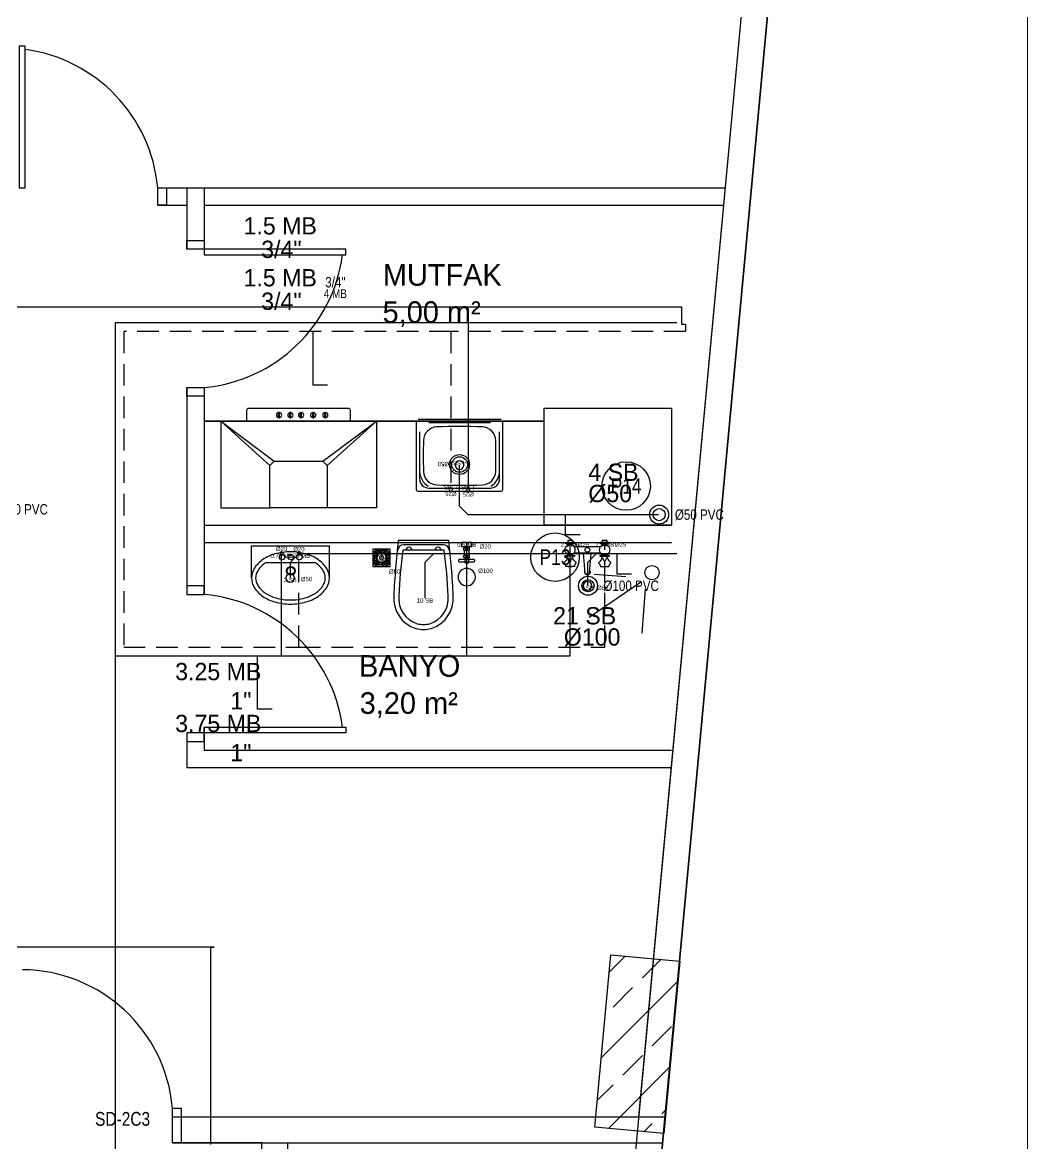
# Model space of a CAD drawing. Header units: centimetres. Extents: x 247996 to 315152, y -468471 to -440326.
# Drawn here: x 258120 to 258701, y -444081 to -443434 of the extents above; entities that cross this region are included whole.
import ezdxf
from ezdxf.enums import TextEntityAlignment as Align

# ---------------------------------------------------------------- set-up
doc = ezdxf.new("R2010")
doc.units = ezdxf.units.CM
doc.linetypes.add('0', pattern=[500, 500])
doc.linetypes.add('BASMA HATTI', pattern=[0.375, 0.25, -0.125])
for name, color, linetype, lineweight in [('SCOTT-ANTED', 144, 'CONTINUOUS', 0), ('SCOTT-MTY-PISSU-BORU-TAVANDAN', 6, 'PISSU HATTI', 30), ('SCOTT-MTY-PISSU-CAP', 211, 'CONTINUOUS', 30), ('SCOTT-MTY-SICAKSU-BORU', 1, 'BASMA HATTI', 30), ('SCOTT-MTY-SOGUKSU-BORU', 5, '0', 30), ('SCOTT-MTY-TEMIZSU-CAP', 101, 'CONTINUOUS', 30)]:
    doc.layers.add(name, color=color, linetype=linetype, lineweight=lineweight)
for name, color, linetype in [('SCOTT-MD-YUK-BIRIMI', 7, 'CONTINUOUS'), ('SCOTT-MKDU0', 50, 'CONTINUOUS'), ('SCOTT-MTY-PISSU-KOLON', 211, 'Continuous'), ('SCOTT-MTY-PISSU-KOLONNO', 211, 'Continuous'), ('SCOTT-MTY-SAYAC', 3, 'Continuous'), ('SCOTT-MTY-TEFRIS', 15, 'CONTINUOUS'), ('SCOTT-MTY-VANA', 1, 'Continuous'), ('SCOTT-MTY-YUK-BIRIMI', 7, 'CONTINUOUS')]:
    doc.layers.add(name, color=color, linetype=linetype)
doc.styles.add('CAP', font='wturkce.SHX', dxfattribs={"width": 0.65})
doc.styles.add('MtXpl_Comic_Sans_MS', font='comic.ttf')
doc.styles.add('MTY_CAP', font='wturkce.SHX', dxfattribs={"width": 0.65})
doc.styles.add('ROTAS', font='arial.ttf')
doc.linetypes.add('PISSU HATTI', pattern='A,0.5,0.5,["(",Standard,S=0.1,R=0,X=-0.01,Y=-0.036],-0.05', length=0.9)

# ---------------------------------------------------------------- blocks, each defined once
blk = doc.blocks.new('T-KOLON-P')
for radius in [5.5, 3.5]:
    blk.add_circle((0, 0), radius)
blk = doc.blocks.new('SUZGEC1')
at = {"layer": 'SCOTT-MTY-TEFRIS'}
blk.add_lwpolyline([(-5, -5), (-5, 5), (5, 5), (5, -5)], close=True, dxfattribs=at)
for points in [[(-4.33, 3.86), (-1.99, 1.52, 0.029484), (-2.15, 1.27), (-4.33, 2.48)], [(-2.48, 0.33), (-4.33, 0.33), (-4.33, 1.72), (-2.41, 0.65, 0.032775)], [(-3.86, 4.33), (-2.48, 4.33), (-1.27, 2.15, 0.029484), (-1.52, 1.99)], [(-0.65, 2.41, -0.032775), (-0.33, 2.48), (-0.33, 4.33), (-1.72, 4.33)], [(0.33, 2.48), (0.33, 4.33), (1.72, 4.33), (0.65, 2.41, 0.032775)], [(1.27, 2.15), (2.48, 4.33), (3.86, 4.33), (1.52, 1.99, 0.029484)], [(4.33, 3.86), (1.99, 1.52, -0.029484), (2.15, 1.27), (4.33, 2.48)], [(4.33, 0.33), (4.33, 1.72), (2.41, 0.65, -0.032775), (2.48, 0.33)], [(-2.48, -0.33), (-4.33, -0.33), (-4.33, -1.72), (-2.41, -0.65, -0.032775)], [(-4.33, -3.86), (-1.99, -1.52, -0.029484), (-2.15, -1.27), (-4.33, -2.48)], [(-3.86, -4.33), (-2.48, -4.33), (-1.27, -2.15, -0.029484), (-1.52, -1.99)], [(-0.33, -4.33), (-1.72, -4.33), (-0.65, -2.41, 0.032775), (-0.33, -2.48)], [(0.33, -2.48), (0.33, -4.33), (1.72, -4.33), (0.65, -2.41, -0.032775)], [(2.48, -4.33), (1.27, -2.15, 0.029484), (1.52, -1.99), (3.86, -4.33)], [(4.33, -2.48), (4.33, -3.86), (1.99, -1.52, 0.029484), (2.15, -1.27)], [(4.33, -0.33), (4.33, -1.72), (2.41, -0.65, 0.032775), (2.48, -0.33)]]:
    blk.add_lwpolyline(points, format="xyb", close=True, dxfattribs=at)
blk.add_circle((0, 0), 1.25, dxfattribs=at)
at = {"layer": 'SCOTT-MD-YUK-BIRIMI', "color": 6, "style": 'CAP'}
blk.add_attdef('PSCP', (4.29, 6.72), '', height=2.5, dxfattribs=at)
blk.add_attdef('PS', text='', height=2.5, dxfattribs=at).set_placement((0, 0), align=Align.CENTER)
blk = doc.blocks.new('EVIYE1')
at = {"layer": 'SCOTT-MTY-TEFRIS', "color": 6}
blk.add_circle((0, 15), 2.5, dxfattribs=at)
at = {"layer": 'SCOTT-MTY-TEFRIS', "color": 3, "ltscale": 10}
blk.add_circle((-5, 1), 1, dxfattribs=at)
at = {"layer": 'SCOTT-MTY-TEFRIS', "color": 1, "ltscale": 10}
blk.add_circle((5, 1), 1, dxfattribs=at)
at = {"layer": 'SCOTT-MD-YUK-BIRIMI', "color": 6, "style": 'CAP'}
blk.add_attdef('PS', text='', height=2.5, dxfattribs=at).set_placement((0, 15), align=Align.CENTER)
blk.add_attdef('PSCP', (6.08, 14.48), '', height=2.5, dxfattribs=at)
at = {"layer": 'SCOTT-MD-YUK-BIRIMI', "color": 3, "style": 'CAP'}
for tag, p in [('SO', (-5, 1)), ('SOCP', (-5, -2.99))]:
    blk.add_attdef(tag, text='', height=2.5, dxfattribs=at).set_placement(p, align=Align.CENTER)
at = {"layer": 'SCOTT-MD-YUK-BIRIMI', "color": 1, "style": 'CAP'}
for tag, p in [('SC', (5, 1)), ('SCCP', (5, -2.8))]:
    blk.add_attdef(tag, text='', height=2.5, dxfattribs=at).set_placement(p, align=Align.CENTER)
blk = doc.blocks.new('KLOZET1')
at = {"layer": 'SCOTT-MTY-TEFRIS', "color": 15}
blk.add_lwpolyline([(-3.88, 11.44, 0.414214), (-4.52, 10.8), (-4.52, 10.3, 0.414214), (-3.88, 9.66), (3.88, 9.66, 0.414214), (4.52, 10.3), (4.52, 10.8, 0.414214), (3.88, 11.44)], format="xyb", close=True, dxfattribs=at)
for points in [[(-1.61, 8.64), (-1.61, 7.54)], [(-1.21, 7.21), (-1.21, 4.8)], [(1.13, 8.88), (-1.06, 8.88)], [(-1.06, 7.3), (1.13, 7.3)], [(-0.51, 8.64), (-0.51, 7.54)], [(0.58, 8.64), (0.58, 7.54)], [(1.28, 4.8), (1.28, 5.24), (1.28, 7.21)], [(1.68, 8.64), (1.68, 7.54)], [(-1.61, 4.45), (-1.61, 3.35)], [(-1.35, 3.17), (-1.35, 2.32), (1.42, 2.32), (1.42, 3.17)], [(1.13, 4.69), (-1.06, 4.69)], [(-1.06, 3.11), (1.13, 3.11)], [(-0.51, 4.45), (-0.51, 3.35)], [(0.58, 4.45), (0.58, 3.35)], [(1.68, 4.45), (1.68, 3.35)]]:
    blk.add_lwpolyline(points, dxfattribs=at)
at = {"layer": 'SCOTT-MTY-TEFRIS', "color": 15, "elevation": 0}
for points in [[(-1, 10.3), (-1, 10.8, -0.414214), (-0.36, 11.44)], [(1, 10.3), (1, 10.8, 0.414214), (0.36, 11.44)]]:
    blk.add_lwpolyline(points, format="xyb", dxfattribs=at)
at = {"layer": 'SCOTT-MTY-TEFRIS', "color": 15}
for points in [[(-0.76, 11.45), (0.76, 11.45), (0.76, 11.98), (-0.76, 11.98)], [(-0.76, 8.88), (0.76, 8.88), (0.76, 9.66), (-0.76, 9.66)], [(3, 0), (-3, 0), (-3, 2.32), (3, 2.32)]]:
    blk.add_lwpolyline(points, close=True, dxfattribs=at)
at = {"layer": 'SCOTT-MTY-TEFRIS', "color": 6}
blk.add_circle((0, 20), 5, dxfattribs=at)
at = {"layer": 'SCOTT-MTY-TEFRIS', "color": 15}
for centre, radius, start, end in [((-1.06, 8.15), 0.734, 41.75917, 138.24096), ((-1.06, 8.03), 0.734, 221.7593, 318.24081), ((-0.36, 10.3, 0), 0.641, 179.99985, 270.00006), ((0.04, 8.15), 0.734, 41.75917, 138.24096), ((0.04, 8.03), 0.734, 221.7593, 318.24081), ((0.36, 10.3, 0), 0.641, 270.00006, 0), ((1.13, 8.15), 0.734, 41.75917, 138.24096), ((1.13, 8.03), 0.734, 221.7593, 318.24081), ((-1.06, 3.96), 0.734, 41.75917, 138.24096), ((-1.06, 3.84), 0.734, 221.7593, 318.24081), ((0.04, 3.96), 0.734, 41.75917, 138.24096), ((0.04, 3.84), 0.734, 221.7593, 318.24081), ((1.13, 3.96), 0.734, 41.75917, 138.24096), ((1.13, 3.84), 0.734, 221.7593, 318.24081)]:
    blk.add_arc(centre, radius, start, end, dxfattribs=at)
at = {"layer": 'SCOTT-MD-YUK-BIRIMI', "color": 6, "style": 'CAP'}
blk.add_attdef('PS', text='', height=2.5, dxfattribs=at).set_placement((0, 20), align=Align.CENTER)
blk.add_attdef('PSCP', (6.63, 15.09), '', height=2.5, dxfattribs=at)
at = {"layer": 'SCOTT-MD-YUK-BIRIMI', "color": 3, "style": 'CAP'}
blk.add_attdef('SO', text='', height=2.5, dxfattribs=at).set_placement((0, 0.13), align=Align.CENTER)
blk.add_attdef('SOCP', (7.43, 1.09), '', height=2.5, dxfattribs=at)
blk = doc.blocks.new('LAVABO1')
at = {"layer": 'SCOTT-MTY-TEFRIS', "color": 6}
blk.add_circle((0, 15), 2.5, dxfattribs=at)
at = {"layer": 'SCOTT-MTY-TEFRIS', "color": 3, "ltscale": 10}
blk.add_circle((-5, 1), 1, dxfattribs=at)
at = {"layer": 'SCOTT-MTY-TEFRIS', "color": 1, "ltscale": 10}
blk.add_circle((5, 1), 1, dxfattribs=at)
at = {"layer": 'SCOTT-MD-YUK-BIRIMI', "color": 6, "style": 'CAP'}
blk.add_attdef('PS', text='', height=2.5, dxfattribs=at).set_placement((0, 15), align=Align.CENTER)
blk.add_attdef('PSCP', (6.08, 14.48), '', height=2.5, dxfattribs=at)
at = {"layer": 'SCOTT-MD-YUK-BIRIMI', "color": 3, "style": 'CAP'}
for tag, p in [('SO', (-5, 1)), ('SOCP', (-5, -2.99))]:
    blk.add_attdef(tag, text='', height=2.5, dxfattribs=at).set_placement(p, align=Align.CENTER)
at = {"layer": 'SCOTT-MD-YUK-BIRIMI', "color": 1, "style": 'CAP'}
for tag, p in [('SC', (5, 1)), ('SCCP', (5, -2.8))]:
    blk.add_attdef(tag, text='', height=2.5, dxfattribs=at).set_placement(p, align=Align.CENTER)
blk = doc.blocks.new('DUS TEKNESI1')
at = {"layer": 'SCOTT-MTY-TEFRIS'}
for points in [[(-10, 13.89), (-10, 12.2, -0.146062), (-11.33, 8.88, 0.113221), (-13.28, 11.48, -0.416893), (-13.31, 11.96)], [(-6.69, 11.96, -0.17585), (-7.51, 13.89), (-12.49, 13.89, -0.17585), (-13.31, 11.96)], [(0, 18.37), (-0.63, 18.37, 0.391322), (-1.29, 17.76), (-2.2, 6.27)], [(0, 18.37), (0.63, 18.37, -0.391322), (1.29, 17.76), (2.2, 6.27)], [(6.69, 11.96, 0.17585), (7.51, 13.89), (12.49, 13.89, 0.17585), (13.31, 11.96)], [(10, 13.89), (10, 12.2, 0.146062), (11.33, 8.88, -0.113221), (13.28, 11.48)], [(-8.61, 6.88, -0.601952), (-8.61, 1.65), (-8.61, 0.83)], [(8.61, 6.88, 0.601952), (8.61, 1.65), (11.39, 1.65, 0.601952), (11.39, 6.88)], [(-12.77, 0.5), (-12.77, 0), (-10, 0), (-7.23, 0), (-7.23, 0.5, 0.153746), (-12.77, 0.5), (-10, 0.5), (-7.23, 0.5)], [(12.77, 0.5), (12.77, 0), (10, 0), (7.23, 0), (7.23, 0.5, -0.153746), (12.77, 0.5), (10, 0.5), (7.23, 0.5)]]:
    blk.add_lwpolyline(points, format="xyb", dxfattribs=at)
for points in [[(-12.77, 7.51), (-10, 7.51), (-7.23, 7.51), (-7.23, 8.01), (-10, 8.01), (-12.77, 8.01)], [(12.77, 7.51), (10, 7.51), (7.23, 7.51), (7.23, 8.01), (10, 8.01), (12.77, 8.01)], [(-8.61, 0), (-8.61, -1.03), (-11.39, -1.03), (-11.39, 0)], [(11.39, 0), (11.39, -1.03), (8.61, -1.03), (8.61, 0)]]:
    blk.add_lwpolyline(points, close=True, dxfattribs=at)
for points in [[(-11.64, 9.5), (-11.64, 8.01)], [(-11.39, 7.51), (-11.39, 6.88), (-8.61, 6.88)], [(-8.61, 7.51), (-8.61, 6.88)], [(-8.36, 9.5), (-8.36, 8.01)], [(8.36, 9.5), (8.36, 8.01)], [(11.39, 7.51), (11.39, 6.88), (8.61, 6.88)], [(8.61, 7.51), (8.61, 6.88)], [(11.64, 9.5), (11.64, 8.01)], [(-8.61, 1.65), (-11.39, 1.65), (-11.39, 0.83)], [(7.82, 6.27), (-7.82, 6.27)], [(-7.82, 2.27), (7.82, 2.27)], [(8.61, 1.65), (8.61, 0.83)], [(11.39, 1.65), (11.39, 0.83)]]:
    blk.add_lwpolyline(points, dxfattribs=at)
at = {"layer": 'SCOTT-MTY-TEFRIS', "color": 6}
blk.add_circle((0, 25), 2.5, dxfattribs=at)
at = {"layer": 'SCOTT-MTY-TEFRIS'}
for centre, radius, start, end in [((-9.99, 2.25), 11.85, 79.4131, 100.58675), ((0, 17.2), 1.6, 330.69749, 209.30263), ((9.99, 2.25), 11.85, 79.4131, 100.58675), ((-10, 4.27), 2.96, 117.90841, 242.09186), ((-3.77, 12.76), 6.25, 185.20803, 218.44761), ((-2.03, 5.93), 7.27, 130.25508, 156.09376), ((-6.95, 11.74), 0.344, 310.56547, 41.0891), ((6.95, 11.74), 0.344, 138.91075, 229.43465), ((2.03, 5.93), 7.27, 23.90632, 49.74465), ((3.77, 12.76), 6.25, 321.55251, 354.79208), ((13.05, 11.74), 0.344, 310.56547, 41.0891), ((0, 4.27), 1.37, 90.00021, 270.00006), ((0, 4.27), 1.37, 270.00006, 90.00021)]:
    blk.add_arc(centre, radius, start, end, dxfattribs=at)
at = {"layer": 'SCOTT-MD-YUK-BIRIMI', "color": 6, "style": 'CAP'}
blk.add_attdef('PS', text='', height=2.5, dxfattribs=at).set_placement((0, 25), align=Align.CENTER)
blk.add_attdef('PSCP', (5.6, 25), '', height=2.5, dxfattribs=at)
at = {"layer": 'SCOTT-MD-YUK-BIRIMI', "color": 3, "style": 'CAP'}
blk.add_attdef('SO', text='', height=2.5, dxfattribs=at).set_placement((-10, 0), align=Align.CENTER)
blk.add_attdef('SOCP', (-5.56, 0), '', height=2.5, dxfattribs=at)
at = {"layer": 'SCOTT-MD-YUK-BIRIMI', "color": 1, "style": 'CAP'}
blk.add_attdef('SC', text='', height=2.5, dxfattribs=at).set_placement((10, 0), align=Align.CENTER)
blk.add_attdef('SCCP', (15.92, 0), '', height=2.5, dxfattribs=at)
blk = doc.blocks.new('MTY-PIS SU CAP SB')
at = {"layer": 'SCOTT-MTY-PISSU-CAP'}
for p, q in [((0.833, 1.167), (0, 1.167)), ((0, 1.167), (0, 0))]:
    blk.add_line(p, q, dxfattribs=at)
at = {"layer": 'SCOTT-MTY-PISSU-CAP', "style": 'MTY_CAP', "width": 0.65}
blk.add_attdef('PSCP', text='', height=1, dxfattribs=at).set_placement((0.833, 1.79), align=Align.MIDDLE_LEFT)
at = {"layer": 'SCOTT-MTY-YUK-BIRIMI', "color": 211, "style": 'MTY_CAP', "width": 0.65}
blk.add_attdef('PS', text='', height=1, dxfattribs=at).set_placement((0.833, 0.566), align=Align.MIDDLE_LEFT)
blk = doc.blocks.new('MTY-TEMIZ SU CAP MB')
at = {"layer": 'SCOTT-MTY-TEMIZSU-CAP'}
for p, q in [((0.833, 3.096), (0, 3.096)), ((0, 3.096), (0, 0))]:
    blk.add_line(p, q, dxfattribs=at)
at = {"layer": 'SCOTT-MTY-TEMIZSU-CAP', "style": 'MTY_CAP', "width": 0.65}
for tag, p in [('SOCP', (0.833, 5.417)), ('SCCP', (0.833, 2.417))]:
    blk.add_attdef(tag, text='', height=1, dxfattribs=at).set_placement(p, align=Align.MIDDLE_LEFT)
at = {"layer": 'SCOTT-MTY-YUK-BIRIMI', "color": 101, "style": 'MTY_CAP', "width": 0.65}
for tag, p in [('SO', (0.833, 3.917)), ('SC', (0.833, 0.917))]:
    blk.add_attdef(tag, text='', height=1, dxfattribs=at).set_placement(p, align=Align.MIDDLE_LEFT)

msp = doc.modelspace()

# ---------------------------------------------------------------- linework, layer by layer
at = {"layer": 'SCOTT-ANTED'}
msp.add_line((258701.02, -440326.55), (258701.02, -447826.55), dxfattribs=at)
at = {"layer": 'SCOTT-MKDU0', "color": 8, "ltscale": 0.03}
for p, q in [((258188.47, -447327.49), (258575.71, -443160.12)), ((258575.71, -443160.12), (258188.47, -447327.49)), ((258461.14, -444230.95), (258560.7, -443159.51)), ((258476.47, -444065.95), (258560.7, -443159.51)), ((258198.35, -443529.07), (258225.23, -443529.07)), ((258215.23, -443529.07), (258215.23, -443564.54)), ((258225.23, -443529.07), (258225.23, -443567.85)), ((258225.23, -443529.2), (258526.35, -443529.2)), ((258198.35, -443539.07), (258215.23, -443539.07)), ((258225.23, -443539.2), (258525.42, -443539.2)), ((258215.23, -443644.54), (258215.23, -443764.07)), ((258225.23, -443644.54), (258225.23, -443764.07)), ((258249.71, -443657.76), (258249.71, -443664.06)), ((258308.71, -443656.76), (258250.71, -443656.76)), ((258268.17, -443659.44), (258268.17, -443658.92)), ((258268.79, -443658.92), (258268.17, -443658.92)), ((258268.17, -443662.01), (258268.17, -443659.44)), ((258268.17, -443662.01), (258268.79, -443662.01)), ((258268.79, -443659.44), (258268.79, -443658.92)), ((258268.79, -443662.01), (258268.79, -443659.44)), ((258274.76, -443659.44), (258274.76, -443658.92)), ((258275.37, -443658.92), (258274.76, -443658.92)), ((258274.76, -443662.01), (258274.76, -443659.44)), ((258274.76, -443662.01), (258275.37, -443662.01)), ((258275.37, -443659.44), (258275.37, -443658.92)), ((258275.37, -443662.01), (258275.37, -443659.44)), ((258280.91, -443659.44), (258280.91, -443658.92)), ((258280.91, -443658.92), (258281.52, -443658.92)), ((258280.91, -443662.01), (258280.91, -443659.44)), ((258280.91, -443662.01), (258281.52, -443662.01)), ((258281.52, -443659.44), (258281.52, -443658.92)), ((258281.52, -443662.01), (258281.52, -443659.44)), ((258287.9, -443658.92), (258288.52, -443658.92)), ((258287.9, -443659.44), (258287.9, -443658.94)), ((258287.9, -443662.01), (258287.9, -443659.44)), ((258287.9, -443662.01), (258288.52, -443662.01)), ((258288.52, -443659.44), (258288.52, -443658.92)), ((258288.52, -443662.01), (258288.52, -443659.44)), ((258294.89, -443658.92), (258295.51, -443658.92)), ((258294.89, -443659.44), (258294.89, -443658.94)), ((258294.89, -443662.01), (258294.89, -443659.44)), ((258294.89, -443662.01), (258295.51, -443662.01)), ((258295.51, -443659.44), (258295.51, -443658.92)), ((258295.51, -443662.01), (258295.51, -443659.44)), ((258309.71, -443664.06), (258309.71, -443657.76)), ((258421.62, -443724.07), (258421.62, -443656.39)), ((258421.62, -443656.39), (258495.23, -443656.39)), ((258495.23, -443656.39), (258495.23, -443724.07)), ((258225.23, -443664.07), (258421.62, -443664.07)), ((258421.62, -443664.07), (258225.23, -443664.07)), ((258421.62, -443664.07), (258225.23, -443664.07)), ((258263.23, -443689.56), (258234.73, -443664.06)), ((258234.73, -443664.06), (258265.73, -443687.06)), ((258324.73, -443664.06), (258234.73, -443664.06)), ((258234.73, -443664.06), (258234.73, -443714.06)), ((258293.73, -443687.06), (258324.73, -443664.06)), ((258324.73, -443664.06), (258296.23, -443689.56)), ((258324.73, -443664.06), (258324.73, -443714.06)), ((258347.78, -443664.05), (258347.78, -443703.48)), ((258396.78, -443663.05), (258348.78, -443663.05)), ((258390.63, -443664.9), (258354.93, -443664.9)), ((258397.78, -443703.48), (258397.78, -443664.05)), ((258349.63, -443670.2), (258349.63, -443697.33)), ((258395.93, -443697.33), (258395.93, -443670.2)), ((258348.78, -443704.48), (258396.78, -443704.48)), ((258354.93, -443702.63), (258390.63, -443702.63)), ((258234.73, -443714.06), (258263.23, -443714.06)), ((258324.73, -443714.06), (258296.23, -443714.06)), ((258225.23, -443724.07), (258495.23, -443724.07)), ((258495.23, -443724.07), (258421.62, -443724.07)), ((258225.23, -443734.07), (258495.23, -443734.07)), ((258252.55, -443735.96), (258297.58, -443735.96)), ((258252.55, -443754.62), (258252.55, -443735.96)), ((258297.58, -443754.62), (258297.58, -443735.96)), ((258225.23, -443744.07), (258225.23, -443764.07)), ((258261.02, -443745.59), (258289.12, -443745.59)), ((258468.85, -443754.01), (258450.47, -443752.6)), ((258477.27, -443757.26), (258447.69, -443777.47)), ((258480.05, -443761.16), (258478.1, -443786.53)), ((258225.23, -443840.76), (258225.23, -443854.07)), ((258225.23, -443840.76), (258225.23, -443854.07)), ((258215.23, -443844.07), (258215.23, -443864.07)), ((258225.23, -443854.07), (258495.23, -443854.07)), ((258215.23, -443864.07), (258495.23, -443864.07)), ((258450.95, -444071.99), (258460.2, -443972.41)), ((258459.27, -443982.41), (258468.5, -443973.19)), ((258460.2, -443972.41), (258500.03, -443976.12)), ((258478.41, -443985.73), (258489.04, -443975.09)), ((258500.03, -443976.12), (258490.78, -444075.69)), ((258454.67, -444031.92), (258498.96, -443987.63)), ((258461.57, -444002.56), (258472.8, -443991.34)), ((258484.02, -444025.01), (258495.25, -444013.79)), ((258467.18, -444041.85), (258478.41, -444030.63)), ((258458.77, -444072.71), (258494.36, -444037.13)), ((258452.37, -444056.67), (258461.57, -444047.47)), ((258489.63, -444064.3), (258492.06, -444061.88)), ((258206.85, -444065.95), (258491.54, -444065.95)), ((258206.85, -444065.95), (258476.47, -444065.95)), ((258479.32, -444074.62), (258484.02, -444069.92)), ((258490.78, -444075.69), (258450.95, -444071.99)), ((258206.85, -444080.95), (258490.15, -444080.95)), ((258258.6, -444080.95), (258206.85, -444080.95)), ((258258.6, -444098.04), (258258.6, -444080.95)), ((258258.6, -444230.95), (258258.6, -444080.95)), ((258273.6, -444093.04), (258273.6, -444080.95))]:
    msp.add_line(p, q, dxfattribs=at)
for points in [[(258118.35, -443529.07), (258121.66, -443529.07), (258121.66, -443447.21), (258118.35, -443447.21)], [(258225.23, -443564.54), (258225.23, -443567.85), (258307.1, -443567.85), (258307.1, -443564.54)], [(258225.23, -443844.07), (258225.23, -443840.76), (258307.1, -443840.76), (258307.1, -443844.07)]]:
    msp.add_lwpolyline(points, close=True, dxfattribs=at)
for points in [[(258203.35, -443539.07), (258198.35, -443539.07), (258198.35, -443529.07), (258203.35, -443529.07), (258203.35, -443539.07)], [(258215.23, -443564.54), (258215.23, -443559.54), (258225.23, -443559.54), (258225.23, -443564.54), (258215.23, -443564.54)], [(258215.23, -443649.54), (258215.23, -443644.54), (258225.23, -443644.54), (258225.23, -443649.54), (258215.23, -443649.54)], [(258215.23, -443759.07), (258215.23, -443764.07), (258225.23, -443764.07), (258225.23, -443759.07), (258215.23, -443759.07)], [(258215.23, -443844.07), (258215.23, -443849.07), (258225.23, -443849.07), (258225.23, -443844.07), (258215.23, -443844.07)], [(258211.85, -444080.95), (258206.85, -444080.95), (258206.85, -444060.95), (258211.85, -444060.95), (258211.85, -444080.95)], [(258211.85, -444080.95), (258206.85, -444080.95), (258206.85, -444060.95), (258211.85, -444060.95), (258211.85, -444080.95)], [(258211.85, -444080.95), (258206.85, -444080.95), (258206.85, -444060.95), (258211.85, -444060.95), (258211.85, -444080.95)]]:
    msp.add_lwpolyline(points, dxfattribs=at)
for points in [[(258337.35, -443733.04, 0.01664), (258334.74, -443764.87, 0.351622), (258347.52, -443783.79, 0.068714), (258351.94, -443784.4, 0.068714), (258356.37, -443783.79, 0.351622), (258369.15, -443764.87, 0.01664), (258366.53, -443733.04)], [(258339.92, -443738.6, 0.016866), (258337.61, -443765.06, 0.351778), (258348.34, -443781.03, 0.068022), (258351.94, -443781.52, 0.068022), (258355.55, -443781.03, 0.351778), (258366.27, -443765.06, 0.016866), (258363.96, -443738.6)]]:
    msp.add_lwpolyline(points, format="xyb", close=True, dxfattribs=at)
msp.add_lwpolyline([(258366.81, -443738.49, 0.389191), (258363.47, -443735.41), (258351.94, -443735.41), (258340.42, -443735.41, 0.389191), (258337.07, -443738.49, 0.389191)], format="xyb", dxfattribs=at)
for centre, radius in [((258270.22, -443742.56), 1.56), ((258275.26, -443742.56), 1.56), ((258280.18, -443742.56), 1.56), ((258275.32, -443750.5), 2.52), ((258275.32, -443750.5), 2.12), ((258483.97, -443751.51, 51), 4.14)]:
    msp.add_circle(centre, radius, dxfattribs=at)
for centre, radius, start, end in [((258109.78, -443537.3), 88.95, 5.30809, 82.32526), ((258217.01, -443555.97), 88.95, 275.30809, 352.32526), ((258250.71, -443657.76), 1, 90, 180), ((258268.45, -443660.45), 1.54, 100.53795, 259.42462), ((258268.45, -443660.45), 1.54, 282.62331, 77.3765), ((258275.04, -443660.45), 1.54, 100.53795, 259.42462), ((258275.04, -443660.45), 1.54, 282.62331, 77.3765), ((258281.19, -443660.45), 1.54, 100.53795, 259.42462), ((258281.19, -443660.45), 1.54, 282.62331, 77.3765), ((258288.18, -443660.45), 1.54, 100.53795, 259.42462), ((258288.18, -443660.45), 1.54, 282.62331, 77.3765), ((258295.18, -443660.45), 1.54, 100.53795, 259.42462), ((258295.18, -443660.45), 1.54, 282.62331, 77.3765), ((258308.71, -443657.76), 1, 0, 90), ((258275.07, -443772.99), 33.47, 90, 105.51757), ((258275.07, -443772.99), 33.47, 74.48243, 90), ((258343.64, -443738.6), 1.78, 0, 180), ((258360.25, -443738.6), 1.78, 0, 180), ((258268.72, -443758.22), 17.19, 123.83466, 148.28659), ((258268.72, -443758.22), 14.8, 121.37674, 148.28659), ((258272.55, -443763.94), 24.08, 105.51757, 123.83466), ((258277.58, -443763.94), 24.08, 56.16534, 74.48243), ((258281.41, -443758.22), 14.8, 31.71341, 58.62326), ((258281.41, -443758.22), 17.19, 31.71341, 56.16534), ((258262.88, -443754.62), 10.33, 148.28659, 180), ((258262.88, -443754.62), 7.93, 148.28659, 180), ((258287.25, -443754.62), 7.93, 0, 31.71341), ((258287.25, -443754.62), 10.33, 0, 31.71341), ((258262.88, -443754.62), 10.33, 180, 211.71341), ((258262.88, -443754.62), 7.93, 180, 211.71341), ((258268.72, -443751.01), 14.8, 211.71341, 236.16534), ((258281.41, -443751.01), 14.8, 303.83466, 328.28659), ((258287.25, -443754.62), 7.93, 328.28659, 0), ((258287.25, -443754.62), 10.33, 328.28659, 0), ((258217.01, -443852.64), 88.95, 7.67474, 84.69191), ((258268.72, -443751.01), 17.19, 211.71341, 236.16534), ((258272.55, -443745.29), 24.08, 236.16534, 254.48243), ((258272.55, -443745.29), 21.68, 236.16534, 254.48243), ((258277.58, -443745.29), 21.68, 285.51757, 303.83466), ((258277.58, -443745.29), 24.08, 285.51757, 303.83466), ((258281.41, -443751.01), 17.19, 303.83466, 328.28659), ((258275.07, -443736.24), 33.47, 254.48243, 270), ((258275.07, -443736.24), 31.07, 254.48243, 270), ((258275.07, -443736.24), 31.07, 270, 285.51757), ((258275.07, -443736.24), 33.47, 270, 285.51757), ((258119.6, -444068.61), 87.59, 5.01909, 89.63134), ((258119.6, -444068.61), 87.59, 5.01909, 89.63134), ((258119.6, -444068.61), 87.59, 5.01909, 89.63134)]:
    msp.add_arc(centre, radius, start, end, dxfattribs=at)
for centre, major_axis, start_param, end_param in [((258359.9, -443675.31), (5.66, -5.66), 2.395934, 3.900021), ((258372.78, -443999.3), (332.25, 0), 1.531058, 1.610536), ((258385.66, -443675.31), (5.66, -5.66), 0.812368, 2.316455), ((258684.03, -443684.05), (-234.94, -234.94), 5.470817, 5.524757), ((258061.53, -443684.05), (234.94, -234.94), 0.758428, 0.812368), ((258372.78, -443689.05), (-4.07, -4.07), 3.926991, 10.210176), ((258372.78, -443689.05), (-3.18, -3.18), 3.926991, 10.210176), ((258359.78, -443692.81), (-7.14, -7.14), 5.524757, 6.541187), ((258359.9, -443692.8), (-5.66, -5.66), 5.524757, 7.028844), ((258385.66, -443692.8), (-5.66, -5.66), 0.825137, 2.329224), ((258385.79, -443692.81), (7.14, -7.14), -0.258001, 0.758428), ((258354.93, -443697.33), (-3.75, -3.75), 5.497787, 7.068583), ((258372.78, -443368.8), (332.25, 0), 4.67265, 4.752129), ((258390.63, -443697.33), (3.75, -3.75), -0.785398, 0.785398), ((258348.78, -443703.48), (0.707, -0.707), 3.926991, 5.497787), ((258396.78, -443703.48), (0.707, -0.707), -0.785398, 0.785398)]:
    msp.add_ellipse(centre, major_axis=major_axis, ratio=1, start_param=start_param, end_param=end_param, dxfattribs=at)
at = {"layer": 'SCOTT-MKDU0', "color": 8, "ltscale": 0.03, "invisible_edges": 4}
for points in [[(258265.73, -443687.06), (258293.73, -443687.06), (258296.23, -443689.56), (258263.23, -443689.56)], [(258296.23, -443714.06), (258263.23, -443714.06), (258263.23, -443689.56), (258296.23, -443689.56)]]:
    msp.add_3dface(points, dxfattribs=at)
at = {"layer": 'SCOTT-MTY-PISSU-BORU-TAVANDAN', "ltscale": 50}
for points in [[(258377.77, -443718.03), (258372.77, -443713.03), (258372.77, -443689.48)], [(258487.71, -443718.03), (258377.77, -443718.03)], [(258279.95, -443740.74), (258274.95, -443745.74), (258274.95, -443754.52)], [(258327.74, -443740.74), (258279.95, -443740.74)], [(258327.74, -443740.74), (258327.74, -443742.93)], [(258357.8, -443740.74), (258327.74, -443740.74)], [(258357.8, -443740.74), (258352.8, -443745.74), (258352.8, -443766.36)], [(258451.66, -443740.74), (258357.8, -443740.74)], [(258451.66, -443740.74), (258446.66, -443745.74), (258446.66, -443759.07)], [(258498.4, -443740.74), (258451.66, -443740.74)]]:
    msp.add_lwpolyline(points, dxfattribs=at)
at = {"layer": 'SCOTT-MTY-PISSU-KOLONNO'}
for centre in [(258469.04, -443701.47), (258427.94, -443742.57)]:
    msp.add_circle(centre, 14, dxfattribs=at)
at = {"layer": 'SCOTT-MTY-SICAKSU-BORU', "ltscale": 50}
for p, q in [((258178.68, -443612.21), (258178.68, -443794.52)), ((258367.77, -443612.21), (258178.68, -443612.21)), ((258503.33, -443612.21), (258367.77, -443612.21)), ((258178.68, -443794.52), (258279.95, -443794.52)), ((258279.95, -443794.52), (258456.66, -443794.52))]:
    msp.add_line(p, q, dxfattribs=at)
at = {"layer": 'SCOTT-MTY-SICAKSU-BORU'}
msp.add_lwpolyline([(258229, -444082), (258229, -443968), (258231, -443968), (258101, -443968), (258101, -443598), (258501, -443598), (258501, -443608), (258503.33, -443608), (258503.33, -443612.21)], dxfattribs=at)
at = {"layer": 'SCOTT-MTY-SICAKSU-BORU', "ltscale": 50}
for points in [[(258367.77, -443612.21), (258367.77, -443703.48)], [(258456.66, -443794.52), (258456.66, -443734.07)], [(258279.95, -443794.52), (258279.95, -443740.52)]]:
    msp.add_lwpolyline(points, dxfattribs=at)
at = {"layer": 'SCOTT-MTY-SOGUKSU-BORU', "ltscale": 50}
for p, q in [((258173.68, -443607.21), (258173.68, -443799.52)), ((258377.77, -443607.21), (258173.68, -443607.21)), ((258498.33, -443607.21), (258377.77, -443607.21)), ((258173.68, -443799.52), (258269.95, -443799.52)), ((258269.95, -443799.52), (258376.91, -443799.52)), ((258376.91, -443799.52), (258436.66, -443799.52))]:
    msp.add_line(p, q, dxfattribs=at)
for points in [[(258377.77, -443607.21), (258377.77, -443703.48)], [(258376.91, -443799.52), (258376.91, -443734.2)], [(258436.66, -443799.52), (258436.66, -443734.07)], [(258269.95, -443799.52), (258269.95, -443740.52)], [(258173.68, -443799.52), (258173.68, -443870.33), (258173.68, -443870.33), (258173.68, -444025.14), (258173.68, -444025.14), (258173.68, -444092.55)]]:
    msp.add_lwpolyline(points, dxfattribs=at)

# ---------------------------------------------------------------- block references
at = {"layer": 'SCOTT-MTY-PISSU-CAP'}
ref = msp.add_blockref('MTY-PIS SU CAP SB', (258434.08, -443718.03), dxfattribs=dict(at, xscale=-10, yscale=10, rotation=180))
ref.add_attrib('PSCP', '%%C50', dxfattribs={"height": 10, "style": 'MTY_CAP'}).set_placement((258447.2, -443705.78), align=Align.MIDDLE_LEFT)
ref.add_attrib('PS', '4 SB', dxfattribs={"layer": 'SCOTT-MTY-YUK-BIRIMI', "height": 10, "style": 'MTY_CAP'}).set_placement((258447.2, -443693.53), align=Align.MIDDLE_LEFT)
ref = msp.add_blockref('MTY-PIS SU CAP SB', (258463.9, -443740.74), dxfattribs=dict(at, xscale=-10, yscale=10, rotation=180))
ref.add_attrib('PSCP', '%%C100', dxfattribs={"height": 10, "style": 'MTY_CAP'}).set_placement((258433.03, -443788.71), align=Align.MIDDLE_LEFT)
ref.add_attrib('PS', '21 SB', dxfattribs={"layer": 'SCOTT-MTY-YUK-BIRIMI', "height": 10, "style": 'MTY_CAP'}).set_placement((258426.84, -443776.46), align=Align.MIDDLE_LEFT)
at = {"layer": 'SCOTT-MTY-PISSU-KOLON'}
for p in [(258488.1, -443718), (258447, -443759.1)]:
    msp.add_blockref('T-KOLON-P', p, dxfattribs=at)
at = {"layer": 'SCOTT-MTY-TEMIZSU-CAP'}
ref = msp.add_blockref('MTY-TEMIZ SU CAP MB', (258288.16, -443612.21), dxfattribs=dict(at, xscale=-10, yscale=10, rotation=180))
ref.add_attrib('SCCP', '3/4"', dxfattribs={"height": 10, "style": 'MTY_CAP'}).set_placement((258258.16, -443564.68), align=Align.MIDDLE_LEFT)
ref.add_attrib('SC', '1.5 MB', dxfattribs={"layer": 'SCOTT-MTY-YUK-BIRIMI', "height": 10, "style": 'MTY_CAP'}).set_placement((258247.95, -443551.11), align=Align.MIDDLE_LEFT)
ref.add_attrib('SO', '1.5 MB', dxfattribs={"layer": 'SCOTT-MTY-YUK-BIRIMI', "height": 10, "style": 'MTY_CAP'}).set_placement((258247.95, -443581.11), align=Align.MIDDLE_LEFT)
ref.add_attrib('SOCP', '3/4"', dxfattribs={"height": 10, "style": 'MTY_CAP'}).set_placement((258258.16, -443594.68), align=Align.MIDDLE_LEFT)
ref = msp.add_blockref('MTY-TEMIZ SU CAP MB', (258256.08, -443799.52), dxfattribs=dict(at, xscale=-10, yscale=10, rotation=180))
ref.add_attrib('SCCP', '1"', dxfattribs={"height": 10, "style": 'MTY_CAP'}).set_placement((258240.32, -443825.59), align=Align.MIDDLE_LEFT)
ref.add_attrib('SC', '3.25 MB', dxfattribs={"layer": 'SCOTT-MTY-YUK-BIRIMI', "height": 10, "style": 'MTY_CAP'}).set_placement((258208.44, -443808.69), align=Align.MIDDLE_LEFT)
ref.add_attrib('SO', '3.75 MB', dxfattribs={"layer": 'SCOTT-MTY-YUK-BIRIMI', "height": 10, "style": 'MTY_CAP'}).set_placement((258208.44, -443838.69), align=Align.MIDDLE_LEFT)
ref.add_attrib('SOCP', '1"', dxfattribs={"height": 10, "style": 'MTY_CAP'}).set_placement((258240.32, -443855.59), align=Align.MIDDLE_LEFT)
at = {"layer": 'SCOTT-MTY-VANA'}
ref = msp.add_blockref('EVIYE1', (258372.77, -443704.48), dxfattribs=dict(at, xscale=-1))
ref.add_attrib('SC', '1 MB', dxfattribs={"layer": 'SCOTT-MD-YUK-BIRIMI', "height": 2.5, "rotation": 180, "style": 'CAP'}).set_placement((258367.77, -443700.98), align=Align.CENTER)
ref.add_attrib('SO', '1 MB', dxfattribs={"layer": 'SCOTT-MD-YUK-BIRIMI', "height": 2.5, "rotation": 180, "style": 'CAP'}).set_placement((258377.77, -443700.98), align=Align.CENTER)
ref.add_attrib('PS', '4 SB', dxfattribs={"layer": 'SCOTT-MD-YUK-BIRIMI', "height": 2.5, "rotation": 180, "style": 'CAP'}).set_placement((258372.77, -443686.98), align=Align.CENTER)
ref.add_attrib('SCCP', '%%C25', dxfattribs={"layer": 'SCOTT-MD-YUK-BIRIMI', "height": 2.5, "rotation": 180, "style": 'CAP'}).set_placement((258367.77, -443704.78), align=Align.CENTER)
ref.add_attrib('PSCP', '%%C50', (258366.69, -443687.5), dxfattribs={"layer": 'SCOTT-MD-YUK-BIRIMI', "height": 2.5, "rotation": 180, "style": 'CAP'})
ref.add_attrib('SOCP', '%%C25', dxfattribs={"layer": 'SCOTT-MD-YUK-BIRIMI', "height": 2.5, "rotation": 180, "style": 'CAP'}).set_placement((258377.77, -443704.97), align=Align.CENTER)
ref = msp.add_blockref('DUS TEKNESI1', (258446.66, -443734.07), dxfattribs=dict(at, xscale=-1, rotation=180))
ref.add_attrib('SO', '2.5 MB', dxfattribs={"layer": 'SCOTT-MD-YUK-BIRIMI', "height": 2.5, "style": 'CAP'}).set_placement((258436.66, -443736.57), align=Align.CENTER)
ref.add_attrib('SC', '2.5 MB', dxfattribs={"layer": 'SCOTT-MD-YUK-BIRIMI', "height": 2.5, "style": 'CAP'}).set_placement((258456.66, -443736.57), align=Align.CENTER)
ref.add_attrib('PS', '7 SB', dxfattribs={"layer": 'SCOTT-MD-YUK-BIRIMI', "height": 2.5, "style": 'CAP'}).set_placement((258446.66, -443761.57), align=Align.CENTER)
ref.add_attrib('PSCP', '%%C50', (258452.26, -443761.57), dxfattribs={"layer": 'SCOTT-MD-YUK-BIRIMI', "height": 2.5, "style": 'CAP'})
ref.add_attrib('SCCP', '%%C25', (258462.58, -443736.57), dxfattribs={"layer": 'SCOTT-MD-YUK-BIRIMI', "height": 2.5, "style": 'CAP'})
ref.add_attrib('SOCP', '%%C25', (258441.1, -443736.57), dxfattribs={"layer": 'SCOTT-MD-YUK-BIRIMI', "height": 2.5, "style": 'CAP'})
ref = msp.add_blockref('LAVABO1', (258274.95, -443739.52), dxfattribs=dict(at, xscale=-1, rotation=180))
ref.add_attrib('SC', '0.75 MB', dxfattribs={"layer": 'SCOTT-MD-YUK-BIRIMI', "height": 2.5, "style": 'CAP'}).set_placement((258279.95, -443743.02), align=Align.CENTER)
ref.add_attrib('SO', '0.75 MB', dxfattribs={"layer": 'SCOTT-MD-YUK-BIRIMI', "height": 2.5, "style": 'CAP'}).set_placement((258269.95, -443743.02), align=Align.CENTER)
ref.add_attrib('PS', '2 SB', dxfattribs={"layer": 'SCOTT-MD-YUK-BIRIMI', "height": 2.5, "style": 'CAP'}).set_placement((258274.95, -443757.02), align=Align.CENTER)
ref.add_attrib('SCCP', '%%C20', dxfattribs={"layer": 'SCOTT-MD-YUK-BIRIMI', "height": 2.5, "style": 'CAP'}).set_placement((258279.95, -443739.22), align=Align.CENTER)
ref.add_attrib('PSCP', '%%C50', (258281.04, -443756.5), dxfattribs={"layer": 'SCOTT-MD-YUK-BIRIMI', "height": 2.5, "style": 'CAP'})
ref.add_attrib('SOCP', '%%C20', dxfattribs={"layer": 'SCOTT-MD-YUK-BIRIMI', "height": 2.5, "style": 'CAP'}).set_placement((258269.95, -443739.03), align=Align.CENTER)
ref = msp.add_blockref('SUZGEC1', (258327.74, -443742.93), dxfattribs=dict(at, xscale=-1, rotation=180))
ref.add_attrib('PS', '2 SB', dxfattribs={"layer": 'SCOTT-MD-YUK-BIRIMI', "color": 6, "height": 2.5, "style": 'CAP'}).set_placement((258327.74, -443745.43), align=Align.CENTER)
ref.add_attrib('PSCP', '%%C50', (258332.03, -443752.15), dxfattribs={"layer": 'SCOTT-MD-YUK-BIRIMI', "color": 6, "height": 2.5, "style": 'CAP'})
ref = msp.add_blockref('KLOZET1', (258376.91, -443734.07), dxfattribs=dict(at, xscale=-1, rotation=180))
ref.add_attrib('SO', '0.5 MB', dxfattribs={"layer": 'SCOTT-MD-YUK-BIRIMI', "height": 2.5, "style": 'CAP'}).set_placement((258376.91, -443736.7), align=Align.CENTER)
ref.add_attrib('PS', '10 SB', dxfattribs={"layer": 'SCOTT-MD-YUK-BIRIMI', "height": 2.5, "style": 'CAP'}).set_placement((258352.8, -443768.86), align=Align.CENTER)
ref.add_attrib('PSCP', '%%C100', (258383.54, -443751.67), dxfattribs={"layer": 'SCOTT-MD-YUK-BIRIMI', "height": 2.5, "style": 'CAP'})
ref.add_attrib('SOCP', '%%C20', (258384.33, -443737.67), dxfattribs={"layer": 'SCOTT-MD-YUK-BIRIMI', "height": 2.5, "style": 'CAP'})

# ---------------------------------------------------------------- texts
at = {"layer": 'SCOTT-MKDU0', "color": 8, "ltscale": 0.03, "style": 'MtXpl_Comic_Sans_MS'}
for s, p in [('MUTFAK', (258328.43, -443585.73)), ('5,00 m²', (258328.31, -443607.22)), ('BANYO', (258314.7, -443811.67)), ('3,20 m²', (258315.08, -443833.15))]:
    msp.add_text(s, height=12.5, rotation=360, dxfattribs=at).set_placement(p)
at = {"layer": 'SCOTT-MTY-PISSU-CAP', "style": 'ROTAS', "width": 0.8}
for s, p in [('Ø50 PVC', (258120.76, -443714.9)), ('Ø50 PVC', (258511.36, -443718)), ('Ø100 PVC', (258471.94, -443759.1))]:
    msp.add_text(s, height=6, dxfattribs=at).set_placement(p, align=Align.MIDDLE_CENTER)
at = {"layer": 'SCOTT-MTY-PISSU-KOLONNO', "style": 'ROTAS', "width": 0.8}
for s, p in [('P14', (258469.04, -443701.47)), ('P13', (258427.94, -443742.57))]:
    msp.add_text(s, height=9, dxfattribs=at).set_placement(p, align=Align.MIDDLE_CENTER)
at = {"layer": 'SCOTT-MTY-SAYAC', "style": 'ROTAS', "width": 0.8}
msp.add_text('SD-2C3', height=8, dxfattribs=at).set_placement((258178.06, -444067.2), align=Align.MIDDLE_CENTER)
at = {"layer": 'SCOTT-MTY-TEMIZSU-CAP', "style": 'ROTAS', "width": 0.8}
for s, height, p in [('3/4"', 6, (258301, -443583.7)), ('4 MB', 5.1, (258301, -443590.3))]:
    msp.add_text(s, height=height, dxfattribs=at).set_placement(p, align=Align.MIDDLE_CENTER)

doc.saveas('drawing.dxf')
